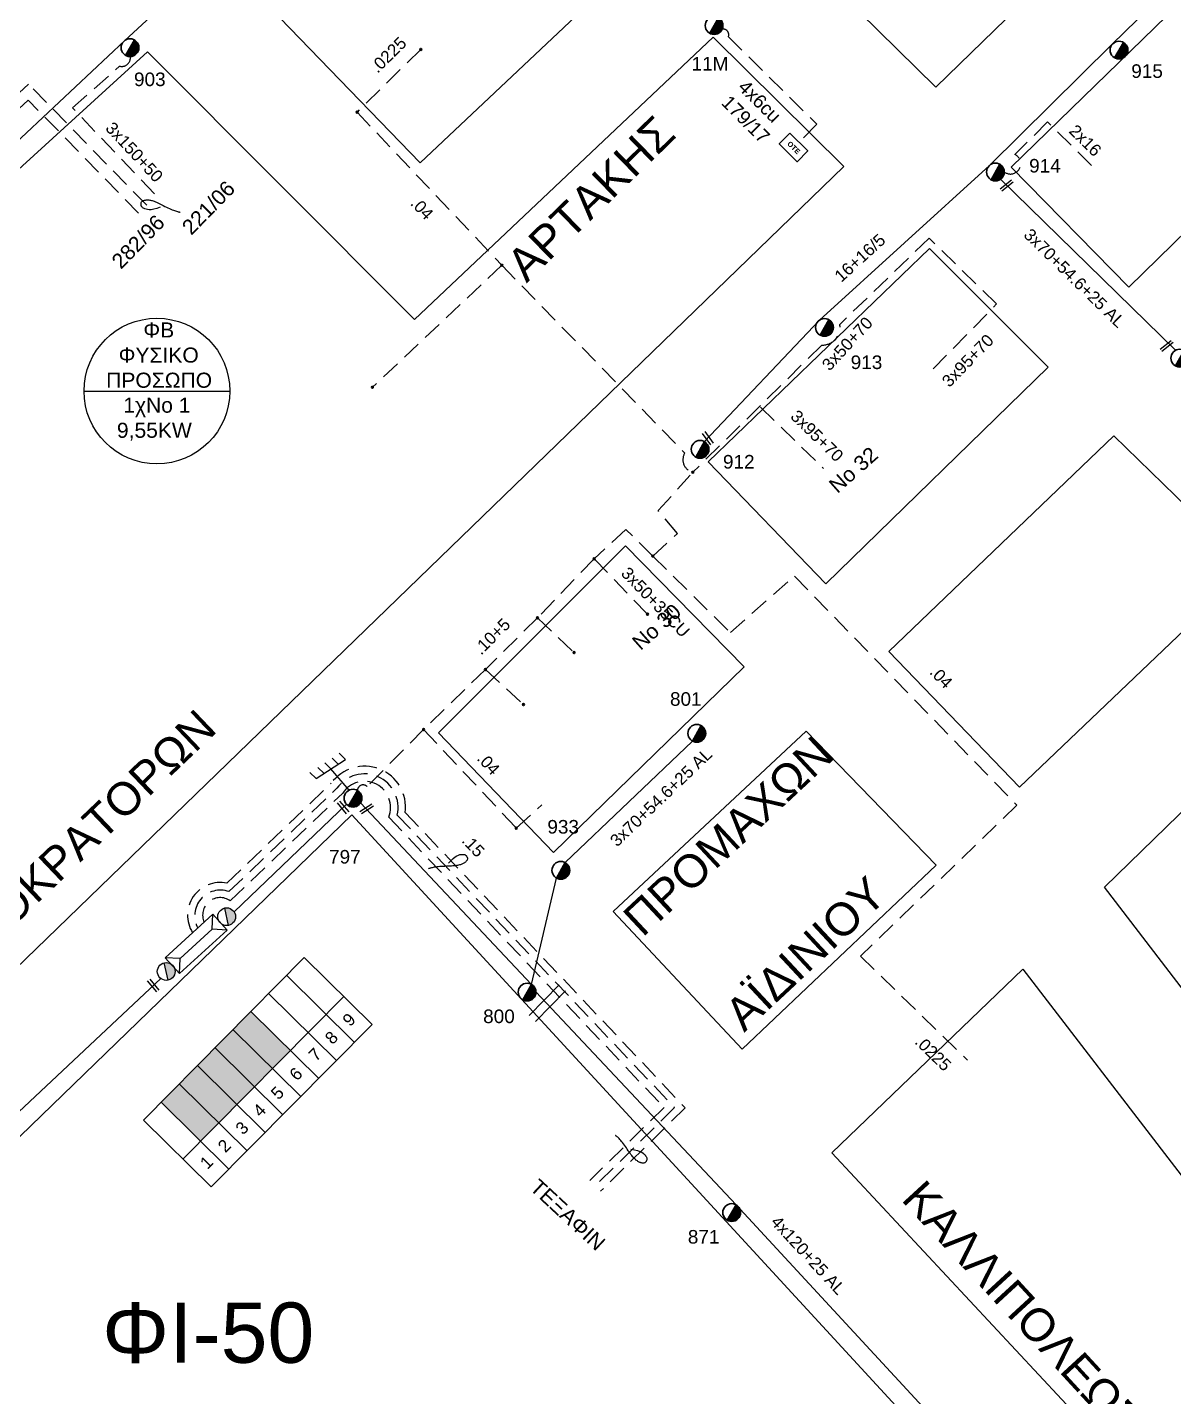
# Model space of a CAD drawing. Header units: millimetres. Extents: x 1421 to 7547, y 822 to 1863.
# Drawn here: x 6690.6 to 6842.7, y 1543.9 to 1725.6 of the extents above; entities that cross this region are included whole.
import ezdxf
from ezdxf.enums import TextEntityAlignment as Align

# ---------------------------------------------------------------- set-up
doc = ezdxf.new("R2010")
doc.units = ezdxf.units.MM
doc.linetypes.add('DASHED', pattern=[19.05, 12.7, -6.35])
doc.layers.get('0').update_dxf_attribs({"lineweight": 30})
for name, color, linetype, lineweight in [('16+16_5', 7, 'Continuous', 30), ('2x16', 7, 'Continuous', 30), ('3x50+70', 7, 'Continuous', 30), ('3x95+70', 7, 'DASHED', 30), ('4x50+16_5', 7, 'Continuous', 30), ('Pillar OTE', 7, 'Continuous', 30), ('TEXT_ΚΑΛΩΔΙΩΝ', 7, 'Continuous', 30), ('Άγνωστα', 7, 'Continuous', 30), ('Άγνωστο Υπόγειο Καλώδιο', 7, 'DASHED', 30), ('Καλωδια Χ.Τ. 3x50+35', 7, 'Continuous', 30), ('Καλώδια ΧΤ   3x150+50CU', 7, 'DASHED', 30), ('Μηχανική τομή', 7, 'Continuous', 30), ('Στύλος ΦΜ', 7, 'Continuous', 30), ('Στύλος ΦΜ @ 1', 7, 'Continuous', 30), ('Συνδέσεις', 7, 'Continuous', 30), ('Συνεστραμμένα ΧΤ   3x70+54.6+25 AL', 7, 'SYN_LINE', 30), ('Συνεστραμμένα ΧΤ  4x120+25 AL', 7, 'SYN_LINE', 30), ('Τομή', 7, 'Continuous', 30), ('Υποσταθμός εναέριος 2 στύλων', 7, 'Continuous', 30), ('Υποσταθμός πόλεως', 7, 'Continuous', 30), ('Υπόβαθρο ΔΕΗ', 7, 'Continuous', 30), ('Υπόγεια Καλώδια Δικτύου ΧΤ   .04', 7, 'DASHED', 30), ('Υπόγεια Καλώδια Δικτύου ΧΤ   .10', 7, 'DASHED', 30), ('Υπόγεια Καλώδια Δικτύου ΧΤ   .15', 7, 'DASHED', 30), ('Υπόγεια Καλώδια Δικτύου ΧΤ  .0225', 7, 'DASHED', 30), ('Υπόγεια Καλώδια Δικτύου ΧΤ  4x6', 7, 'DASHED', 30)]:
    doc.layers.add(name, color=color, linetype=linetype, lineweight=lineweight)
doc.layers.add('Υπόγεια καλώδια Παροχών ΧΤ   4x50AL', color=7, linetype='DASHED')
doc.styles.add('arial', font='arial.ttf')
doc.styles.get("Standard").update_dxf_attribs({"font": 'arial.ttf'})
doc.linetypes.add('SYN_LINE', pattern='A,0.5,-0.0001,["/\\/\\/\\/",Standard,S=0.1,R=0,X=0,Y=-0.05],-0.25', length=0.7501)

# ---------------------------------------------------------------- blocks, each defined once
blk = doc.blocks.new('ΥΠΟΣΤΑΘΜΟΣ ΕΝΑΕΡΙΟΣ ΕΠΙ 2 ΣΤΥΛΩΝ')
at = {"layer": 'Υποσταθμός εναέριος 2 στύλων', "linetype": 'Continuous', "lineweight": -3}
for points in [[(-11.97, -2.11, 0.574793), (-8.45, -0.07, 0.268822), (-9.64, 1.98)], [(9.68, -2.15, 0.574793), (13.19, -0.1, 0.268822), (12.01, 1.95)]]:
    blk.add_hatch(color=256, dxfattribs=at).paths.add_polyline_path(points)
for p, q in [((-11.97, -2.11), (-9.64, 1.98)), ((9.68, -2.15), (12.01, 1.95))]:
    blk.add_line(p, q, dxfattribs=at)
for centre in [(-10.81, -0.07), (10.84, -0.1)]:
    blk.add_circle(centre, 2.36, dxfattribs=at)
at = {"layer": 'Υποσταθμός πόλεως', "linetype": 'Continuous', "lineweight": -3, "ltscale": 40}
blk.add_lwpolyline([(-8.57, 2.82), (8.57, 2.82), (8.57, -2.82), (-8.57, -2.82)], close=True, dxfattribs=at)
for points in [[(-5.75, 0), (-8.57, 2.82)], [(-8.57, -2.82), (-5.75, 0)], [(-5.75, 0), (5.75, 0)], [(5.75, 0), (8.57, 2.82)], [(8.57, -2.82), (5.75, 0)]]:
    blk.add_lwpolyline(points, dxfattribs=at)
at = {"layer": 'Υποσταθμός εναέριος 2 στύλων', "ltscale": 40, "flags": 1}
for tag, p in [('ΜΕΤΑΣΧΗΜΑΤΙΣΜΟΣ', (14.09, 2.51)), ('ΙΣΧΥΣ', (14.07, -0.28)), ('ΑΡΙΘΜΟΣ', (14.19, -3))]:
    blk.add_attdef(tag, p, '', height=1.8, dxfattribs=at)
blk = doc.blocks.new('ΥΠΑΡΧΩΝ ΤΣΙΜΕΝΤΕΝΙΟΣ ΣΤΥΛΟΣ')
at = {"layer": 'Στύλος ΦΜ'}
blk.add_hatch(color=7, dxfattribs=at).paths.add_polyline_path([(-1.29, -2.28, 0.574793), (2.62, 0, 0.268822), (1.3, 2.27)])
at = {"layer": 'Στύλος ΦΜ', "color": 7}
blk.add_line((-1.29, -2.28), (1.3, 2.27), dxfattribs=at)
blk.add_circle((0, 0), 2.62, dxfattribs=at)
at = {"layer": 'Στύλος ΦΜ', "flags": 4}
for tag, p in [('ΑΡΙΘΜΟΣ', (-4.68, 8.05)), ('ΤΥΠΟΣ', (-4.91, 3.03))]:
    blk.add_attdef(tag, p, '', height=4, dxfattribs=at)
blk = doc.blocks.new('A$C4BA07827')
at = {"lineweight": -3}
for p, q in [((0, 4.84), (2.52, 2.11)), ((4.43, 3.45), (0.61, 0.78)), ((2.52, 2.11), (3.36, 1.34)), ((3.41, 2.74), (4.26, 1.96)), ((4.43, 3.45), (5.28, 2.68)), ((0.61, 0.78), (1.46, 0)), ((1.55, 1.43), (2.39, 0.66))]:
    blk.add_line(p, q, dxfattribs=at)
blk = doc.blocks.new('ΜΗΧΑΝΙΚΗ ΤΟΜΗ')
at = {"layer": 'Μηχανική τομή', "lineweight": -3, "ltscale": 40}
for p, q in [((-3.78, 1.15), (3.8, 1.15)), ((3.8, -0.4), (-3.78, -0.4))]:
    blk.add_line(p, q, dxfattribs=at)
blk = doc.blocks.new('_ΣΥΝΔΕΣΗ')
at = {"layer": 'Συνδέσεις', "linetype": 'SYN_LINE', "ltscale": 40}
blk.add_hatch(color=256, dxfattribs=at).paths.add_polyline_path([(0.5, -0.01, 1), (-0.5, -0.01, 1)])
at = {"layer": 'Συνδέσεις'}
blk.add_circle((0, -0.01), 0.5, dxfattribs=at)
blk = doc.blocks.new('ΤΟΜΗ')
at = {"layer": 'Τομή', "lineweight": -3, "ltscale": 40}
for p, q in [((-11.37, 1.1), (11.37, 1.1)), ((11.37, -3.57), (-11.37, -3.57))]:
    blk.add_line(p, q, dxfattribs=at)
blk = doc.blocks.new('PILLAR ΟΤΕ')
at = {"layer": 'Pillar OTE', "ltscale": 40}
blk.add_lwpolyline([(-3.31, 2.02), (3.39, 2.02), (3.39, -1.99), (-3.31, -1.99)], close=True, dxfattribs=at)
at = {"layer": 'Pillar OTE', "insert": (-1.81, 0.71), "char_height": 1.3575, "width": 109.961, "attachment_point": 1}
blk.add_mtext('{\\fArial|b1|i0|c161|p34;OTE}', dxfattribs=at)

msp = doc.modelspace()

# ---------------------------------------------------------------- hatches: boundary and pattern name
at = {"layer": 'Καλώδια ΧΤ   3x150+50CU', "linetype": 'DASHED', "lineweight": -3, "ltscale": 0.2}
h = msp.add_hatch(color=6, dxfattribs=at)
h.dxf.hatch_style = 1
h.paths.add_polyline_path([(6720.27, 1595.07), (6717.89, 1592.66), (6723.13, 1587.47), (6725.52, 1589.89)])
h = msp.add_hatch(color=85, dxfattribs=at)
h.dxf.hatch_style = 1
h.paths.add_polyline_path([(6723.13, 1587.47), (6717.89, 1592.66), (6715.5, 1590.25), (6720.75, 1585.07)])
h = msp.add_hatch(color=2, dxfattribs=at)
h.dxf.hatch_style = 1
h.paths.add_polyline_path([(6715.5, 1590.25), (6713.19, 1587.9), (6718.43, 1582.72), (6720.75, 1585.07)])
h = msp.add_hatch(color=5, dxfattribs=at)
h.dxf.hatch_style = 1
h.paths.add_polyline_path([(6716.01, 1580.28), (6718.43, 1582.72), (6713.19, 1587.9), (6710.77, 1585.45)])
h = msp.add_hatch(color=30, dxfattribs=at)
h.dxf.hatch_style = 1
h.paths.add_polyline_path([(6713.59, 1577.83), (6716.01, 1580.28), (6710.77, 1585.45), (6708.35, 1583.01)])

# ---------------------------------------------------------------- linework, layer by layer
at = {"lineweight": -3, "ltscale": 0.2}
msp.add_line((6698.13, 1677.38), (6717.47, 1677.38), dxfattribs=at)
msp.add_circle((6707.8, 1677.38), 9.67, dxfattribs=at)
at = {"layer": '16+16_5', "color": 7, "lineweight": -3, "ltscale": 0.2}
msp.add_lwpolyline([(6917.81, 1803.97), (6896.98, 1784.06), (6874.84, 1762.71), (6852.9, 1741.32), (6834.53, 1723.35), (6818.28, 1707.33), (6795.72, 1686.8), (6780.46, 1670.67)], dxfattribs=at)
at = {"layer": '2x16', "color": 85, "linetype": 'DASHED', "lineweight": -3, "ltscale": 0.2}
msp.add_lwpolyline([(6831.82, 1707.33), (6825.99, 1713.09), (6821.66, 1708.77, -1.098974), (6820.23, 1706.46, -33.143707)], format="xyb", dxfattribs=at)
at = {"layer": '3x50+70', "color": 30, "linetype": 'DASHED', "lineweight": -3, "ltscale": 0.2}
msp.add_lwpolyline([(6819.21, 1688.94), (6810.26, 1697.66), (6798.41, 1686.23, -0.476972), (6796.02, 1683.48), (6778.9, 1666.6)], format="xyb", dxfattribs=at)
at = {"layer": '3x95+70', "color": 30, "lineweight": -3, "ltscale": 0.2}
for points in [[(6810.82, 1680.32), (6819.21, 1688.94)], [(6787.9, 1675.26), (6796.24, 1667.12)]]:
    msp.add_lwpolyline(points, dxfattribs=at)
at = {"layer": '4x50+16_5', "color": 5, "lineweight": -3, "ltscale": 0.2}
msp.add_lwpolyline([(6575.89, 1608), (6594.38, 1622.7), (6632.72, 1658.71), (6657.28, 1681.4), (6683.94, 1705.56), (6703.48, 1723.85), (6727.24, 1745.86), (6744.99, 1761.74)], dxfattribs=at)
at = {"layer": 'Pillar OTE', "lineweight": -3, "ltscale": 40}
for points in [[(6715, 1571.76), (6706.01, 1580.64), (6727.33, 1602.22), (6736.34, 1593.31), (6715, 1571.76)], [(6734.01, 1590.95), (6725, 1599.85)], [(6731.62, 1588.55), (6722.62, 1597.44)], [(6711.25, 1575.47), (6732.59, 1597.03)], [(6729.28, 1586.17), (6720.27, 1595.07)], [(6726.89, 1583.76), (6717.89, 1592.66)], [(6724.5, 1581.35), (6715.5, 1590.25)], [(6722.18, 1579.01), (6713.19, 1587.9)], [(6719.76, 1576.57), (6710.77, 1585.45)], [(6717.34, 1574.12), (6708.35, 1583.01)]]:
    msp.add_lwpolyline(points, dxfattribs=at)
at = {"layer": 'Άγνωστα', "lineweight": -3}
for points in [[(6708.23, 1701.78), (6707.77, 1701.61), (6707.38, 1701.51), (6707.05, 1701.45), (6706.77, 1701.44), (6706.55, 1701.46), (6706.36, 1701.5), (6706.21, 1701.55), (6706.09, 1701.61), (6705.99, 1701.67), (6705.92, 1701.72), (6705.85, 1701.77), (6705.8, 1701.81), (6705.77, 1701.86), (6705.74, 1701.91), (6705.72, 1701.96), (6705.71, 1702.01), (6705.7, 1702.06), (6705.69, 1702.12), (6705.69, 1702.18), (6705.69, 1702.25), (6705.7, 1702.31), (6705.71, 1702.37), (6705.73, 1702.42), (6705.76, 1702.47), (6705.79, 1702.52), (6705.83, 1702.56), (6705.88, 1702.6), (6705.93, 1702.63), (6705.99, 1702.65), (6706.06, 1702.68), (6706.13, 1702.7), (6706.2, 1702.71), (6706.28, 1702.73), (6706.36, 1702.74), (6706.45, 1702.74), (6706.54, 1702.75), (6706.64, 1702.74), (6706.74, 1702.74), (6706.85, 1702.72), (6706.96, 1702.71), (6707.07, 1702.68), (6707.19, 1702.65), (6707.32, 1702.61), (6707.45, 1702.56), (6707.59, 1702.51), (6707.74, 1702.44), (6707.9, 1702.37), (6708.08, 1702.29), (6708.26, 1702.2), (6708.45, 1702.1), (6708.65, 1702), (6708.85, 1701.89), (6709.06, 1701.79), (6709.26, 1701.69), (6709.45, 1701.6), (6709.64, 1701.51), (6709.82, 1701.44), (6709.99, 1701.38), (6710.14, 1701.32), (6710.28, 1701.28), (6710.41, 1701.24), (6710.52, 1701.21), (6710.62, 1701.18), (6710.7, 1701.16), (6710.77, 1701.15), (6710.81, 1701.14), (6710.85, 1701.13), (6710.87, 1701.12), (6710.89, 1701.12), (6710.9, 1701.12), (6710.9, 1701.12), (6710.9, 1701.12), (6710.9, 1701.12), (6710.9, 1701.12), (6710.9, 1701.12), (6710.9, 1701.12), (6710.9, 1701.12), (6710.9, 1701.12), (6710.9, 1701.12), (6710.9, 1701.12)], [(6746.5, 1614.71), (6746.83, 1615.08), (6747.12, 1615.36), (6747.38, 1615.57), (6747.61, 1615.72), (6747.82, 1615.81), (6748, 1615.86), (6748.16, 1615.89), (6748.29, 1615.89), (6748.41, 1615.89), (6748.5, 1615.89), (6748.58, 1615.88), (6748.64, 1615.86), (6748.7, 1615.83), (6748.74, 1615.81), (6748.78, 1615.77), (6748.82, 1615.73), (6748.86, 1615.69), (6748.89, 1615.64), (6748.92, 1615.59), (6748.95, 1615.53), (6748.97, 1615.48), (6748.99, 1615.42), (6749, 1615.36), (6749, 1615.3), (6749, 1615.25), (6748.98, 1615.19), (6748.96, 1615.14), (6748.92, 1615.08), (6748.89, 1615.03), (6748.84, 1614.98), (6748.79, 1614.93), (6748.73, 1614.88), (6748.67, 1614.83), (6748.6, 1614.78), (6748.53, 1614.73), (6748.45, 1614.68), (6748.36, 1614.64), (6748.27, 1614.6), (6748.17, 1614.56), (6748.07, 1614.52), (6747.95, 1614.49), (6747.83, 1614.46), (6747.7, 1614.43), (6747.56, 1614.41), (6747.41, 1614.39), (6747.25, 1614.37), (6747.07, 1614.36), (6746.88, 1614.34), (6746.68, 1614.33), (6746.46, 1614.33), (6746.24, 1614.32), (6746.01, 1614.31), (6745.79, 1614.3), (6745.56, 1614.29), (6745.35, 1614.28), (6745.14, 1614.26), (6744.95, 1614.24), (6744.77, 1614.22), (6744.61, 1614.19), (6744.46, 1614.16), (6744.33, 1614.13), (6744.22, 1614.1), (6744.12, 1614.08), (6744.04, 1614.06), (6743.98, 1614.04), (6743.93, 1614.03), (6743.9, 1614.02), (6743.87, 1614.01), (6743.86, 1614.01), (6743.85, 1614), (6743.85, 1614), (6743.85, 1614), (6743.85, 1614), (6743.84, 1614), (6743.84, 1614), (6743.84, 1614), (6743.84, 1614), (6743.84, 1614), (6743.84, 1614), (6743.84, 1614)], [(6770.69, 1576.76), (6771.17, 1576.69), (6771.57, 1576.6), (6771.89, 1576.49), (6772.14, 1576.37), (6772.33, 1576.25), (6772.47, 1576.12), (6772.57, 1576.01), (6772.65, 1575.9), (6772.71, 1575.8), (6772.76, 1575.72), (6772.79, 1575.65), (6772.81, 1575.58), (6772.82, 1575.52), (6772.82, 1575.47), (6772.82, 1575.42), (6772.8, 1575.37), (6772.79, 1575.31), (6772.76, 1575.26), (6772.74, 1575.2), (6772.71, 1575.15), (6772.67, 1575.1), (6772.63, 1575.05), (6772.59, 1575.01), (6772.54, 1574.98), (6772.49, 1574.95), (6772.43, 1574.94), (6772.37, 1574.93), (6772.31, 1574.93), (6772.25, 1574.93), (6772.18, 1574.94), (6772.11, 1574.96), (6772.03, 1574.98), (6771.96, 1575), (6771.88, 1575.03), (6771.8, 1575.07), (6771.72, 1575.11), (6771.63, 1575.16), (6771.55, 1575.21), (6771.46, 1575.27), (6771.37, 1575.34), (6771.29, 1575.42), (6771.2, 1575.5), (6771.1, 1575.6), (6771.01, 1575.7), (6770.91, 1575.82), (6770.81, 1575.95), (6770.7, 1576.09), (6770.59, 1576.24), (6770.47, 1576.41), (6770.34, 1576.58), (6770.22, 1576.77), (6770.09, 1576.95), (6769.96, 1577.14), (6769.83, 1577.32), (6769.7, 1577.5), (6769.57, 1577.66), (6769.45, 1577.81), (6769.34, 1577.95), (6769.22, 1578.07), (6769.12, 1578.18), (6769.03, 1578.27), (6768.94, 1578.35), (6768.87, 1578.42), (6768.81, 1578.47), (6768.76, 1578.52), (6768.72, 1578.55), (6768.69, 1578.57), (6768.68, 1578.59), (6768.66, 1578.6), (6768.66, 1578.61), (6768.66, 1578.61), (6768.65, 1578.61), (6768.65, 1578.61), (6768.65, 1578.61), (6768.65, 1578.61), (6768.65, 1578.61), (6768.65, 1578.61), (6768.65, 1578.61), (6768.65, 1578.61), (6768.65, 1578.61)]]:
    msp.add_lwpolyline(points, dxfattribs=at)
at = {"layer": 'Άγνωστο Υπόγειο Καλώδιο', "color": 30, "lineweight": -3, "ltscale": 0.2}
msp.add_lwpolyline([(6753.58, 1694.07), (6736.39, 1677.88)], dxfattribs=at)
at = {"layer": 'Καλωδια Χ.Τ. 3x50+35', "color": 30, "linetype": 'DASHED', "lineweight": -3, "ltscale": 0.2}
for points in [[(6765.81, 1655.12), (6772.9, 1647.77)], [(6758.3, 1647.29), (6763.15, 1642.68)], [(6751.38, 1640.44), (6756.44, 1635.77)]]:
    msp.add_lwpolyline(points, dxfattribs=at)
at = {"layer": 'Καλώδια ΧΤ   3x150+50CU', "color": 5, "lineweight": -3, "ltscale": 0.2}
msp.add_lwpolyline([(6707.46, 1703.56), (6696.6, 1714.97), (6702.85, 1720.49, 0.536296), (6704.27, 1721.77, -2.760405)], format="xyb", dxfattribs=at)
at = {"layer": 'Καλώδια ΧΤ   3x150+50CU', "color": 2, "lineweight": -3, "ltscale": 0.2}
msp.add_lwpolyline([(6706.44, 1702.05), (6690.77, 1718.11), (6616.95, 1649.49), (6611.71, 1646.69), (6579.14, 1617.35), (6568.91, 1612.87, 0.640802), (6569.1, 1603.5, 1.734215)], format="xyb", dxfattribs=at)
at = {"layer": 'Καλώδια ΧΤ   3x150+50CU', "color": 133, "lineweight": -3, "ltscale": 0.2}
msp.add_lwpolyline([(6705.36, 1700.99), (6690.72, 1716), (6617.84, 1648.25), (6612.59, 1645.44), (6579.97, 1616.06), (6569.52, 1611.48, 0.680117), (6570.2, 1604.64, 0.689482)], format="xyb", dxfattribs=at)
at = {"layer": 'Συνεστραμμένα ΧΤ   3x70+54.6+25 AL', "color": 85, "lineweight": -3, "ltscale": 20}
msp.add_lwpolyline([(6819.73, 1705.48), (6842.96, 1682.79)], dxfattribs=at)
at = {"layer": 'Συνεστραμμένα ΧΤ   3x70+54.6+25 AL', "color": 30, "lineweight": -3, "ltscale": 20}
for points in [[(6761.98, 1614.8), (6778.85, 1630.94)], [(6734.82, 1622.74), (6757.5, 1598.65), (6760.82, 1612.75)], [(6718.04, 1608.27), (6732.95, 1622.56)]]:
    msp.add_lwpolyline(points, dxfattribs=at)
at = {"layer": 'Συνεστραμμένα ΧΤ   3x70+54.6+25 AL', "color": 5, "lineweight": -3, "ltscale": 15}
msp.add_lwpolyline([(6708.3, 1599.44), (6682.17, 1574.9), (6655.06, 1548.71), (6631.48, 1524.28), (6620.96, 1530.85)], dxfattribs=at)
at = {"layer": 'Συνεστραμμένα ΧΤ  4x120+25 AL', "color": 10, "lineweight": -3, "ltscale": 20}
msp.add_lwpolyline([(6758.09, 1597.64), (6784.65, 1569.39), (6818.65, 1532.62), (6839.8, 1509.13)], dxfattribs=at)
at = {"layer": 'Υπόβαθρο ΔΕΗ', "lineweight": -3, "ltscale": 0.2}
for points in [[(6840.82, 1843.65), (6904.51, 1812.47), (6904.33, 1808.25), (6811.15, 1717.71), (6757.8, 1770.15), (6840.82, 1843.65)], [(6717.44, 1733.84), (6742.71, 1707.67), (6771.69, 1735.01), (6746.32, 1760.46), (6717.44, 1733.84)], [(6821.17, 1707.1), (6836.76, 1691.15), (6885.61, 1738.95), (6870.42, 1755.02), (6821.17, 1707.1)], [(6596.92, 1622.41), (6706.54, 1722.4), (6741.98, 1686.88), (6781.59, 1724.36), (6798.96, 1707.17), (6652.28, 1565.15), (6596.92, 1622.41)], [(6780.94, 1667.97), (6796.54, 1651.78), (6826.07, 1680.53), (6810.3, 1696.28), (6780.94, 1667.97)], [(6804.94, 1642.8), (6822.24, 1624.83), (6852.76, 1653.94), (6834.78, 1671.46), (6804.94, 1642.8)], [(6760.41, 1616.14), (6785.72, 1640.78), (6769.99, 1656.84), (6745.18, 1632.02), (6760.41, 1616.14)], [(6833.54, 1611.54), (6863.1, 1640.3), (6906.47, 1596.56), (6874.08, 1558.63), (6833.54, 1611.54)], [(6785.48, 1590.05), (6768.34, 1608.3), (6793.95, 1632.27), (6811.21, 1614.47), (6785.48, 1590.05)], [(6808.03, 1510.17), (6825.33, 1521.59), (6733.67, 1621.16), (6634.24, 1524.84)], [(6797.37, 1576.31), (6822.72, 1600.65), (6862.94, 1548.28), (6840.09, 1530.45), (6797.37, 1576.31)]]:
    msp.add_lwpolyline(points, dxfattribs=at)
at = {"layer": 'Υπόγεια Καλώδια Δικτύου ΧΤ   .04', "color": 30, "lineweight": -3, "ltscale": 0.2}
for points in [[(6734.36, 1714.4), (6753.58, 1694.07)], [(6773.61, 1655.49), (6783.89, 1645.33), (6792.41, 1652.83), (6821.92, 1622.41), (6801.15, 1602.38)], [(6743.19, 1632.47), (6755.49, 1619.37)], [(6755.49, 1619.37), (6758.88, 1622.49)]]:
    msp.add_lwpolyline(points, dxfattribs=at)
for points in [[(6753.58, 1694.07), (6777.83, 1669.15, -2.534197)], [(6773.61, 1655.49), (6776.87, 1658.49), (6774.33, 1661.51), (6778.9, 1666.6, -0.496223), (6777.83, 1669.15, 1.759572)]]:
    msp.add_lwpolyline(points, format="xyb", dxfattribs=at)
at = {"layer": 'Υπόγεια Καλώδια Δικτύου ΧΤ   .10', "color": 30, "lineweight": -3, "ltscale": 0.2}
msp.add_lwpolyline([(6773.61, 1655.49), (6770.01, 1659.03), (6765.81, 1655.12), (6758.3, 1647.29), (6751.38, 1640.44), (6743.19, 1632.47), (6735.7, 1624.89, 0.65986), (6734.4, 1624.38, -0.441703)], format="xyb", dxfattribs=at)
at = {"layer": 'Υπόγεια Καλώδια Δικτύου ΧΤ   .15', "color": 2, "lineweight": -3, "ltscale": 0.2}
msp.add_lwpolyline([(6712.54, 1605.5, -0.664505), (6717.08, 1612.07), (6730.92, 1625.33, -0.777751), (6740.76, 1621.44), (6777.89, 1582.27), (6766.66, 1571.2)], format="xyb", dxfattribs=at)
at = {"layer": 'Υπόγεια Καλώδια Δικτύου ΧΤ   .15', "color": 85, "lineweight": -3, "ltscale": 0.2}
msp.add_lwpolyline([(6713.23, 1606.12, -0.690733), (6717.36, 1610.95), (6731.68, 1624.67, -0.827824), (6739.68, 1621.11), (6776.49, 1582.29), (6765.96, 1571.91)], format="xyb", dxfattribs=at)
at = {"layer": 'Υπόγεια Καλώδια Δικτύου ΧΤ   .15', "color": 6, "lineweight": -3, "ltscale": 0.2}
msp.add_lwpolyline([(6714.07, 1606.89, -0.765116), (6717.53, 1609.73), (6732.45, 1624.02, -0.905054), (6738.56, 1620.85), (6775.09, 1582.31), (6765.26, 1572.63)], format="xyb", dxfattribs=at)
at = {"layer": 'Υπόγεια Καλώδια Δικτύου ΧΤ  .0225', "color": 30, "lineweight": -3, "ltscale": 0.2}
for points in [[(6742.8, 1722.71), (6734.36, 1714.4)], [(6801.15, 1602.38), (6815.35, 1588.59)]]:
    msp.add_lwpolyline(points, dxfattribs=at)
at = {"layer": 'Υπόγεια Καλώδια Δικτύου ΧΤ  4x6', "color": 5, "linetype": 'DASHED', "lineweight": -2, "ltscale": 0.2}
msp.add_lwpolyline([(6782.81, 1725.39, -0.595945), (6783.63, 1724.4), (6795.37, 1712.78), (6793.04, 1710.44)], format="xyb", dxfattribs=at)

# ---------------------------------------------------------------- block references
at = {"layer": 'Pillar OTE', "xscale": 0.5, "yscale": 0.5, "zscale": 0.5, "rotation": 315.3058572359973}
msp.add_blockref('PILLAR ΟΤΕ', (6792.25, 1709.72), dxfattribs=at)
at = {"layer": 'Μηχανική τομή', "lineweight": -3, "xscale": 0.2499999999999188, "yscale": 0.2499999999999188, "zscale": 0.2499999999999188}
for p, rotation in [((6820.5, 1704.73), 218.530988406578), ((6841.72, 1683.44), 218.530988406578), ((6780.83, 1671.06), 305.8018856038), ((6732.44, 1622.07), 310.2480718491956), ((6735.69, 1621.86), 32.80802953707578), ((6707.39, 1598.55), 129.8097773065277)]:
    msp.add_blockref('ΜΗΧΑΝΙΚΗ ΤΟΜΗ', p, dxfattribs=dict(at, rotation=rotation))
at = {"layer": 'Στύλος ΦΜ @ 1', "lineweight": -3, "ltscale": 40}
ref = msp.add_blockref('ΥΠΑΡΧΩΝ ΤΣΙΜΕΝΤΕΝΙΟΣ ΣΤΥΛΟΣ', (6781.73, 1725.88), dxfattribs=dict(at, xscale=0.4499999999998181, yscale=0.4499999999998181, zscale=0.4499999999998181))
ref.add_attrib('ΤΥΠΟΣ', '11Μ', (6778.74, 1719.91), dxfattribs={"layer": 'Στύλος ΦΜ', "height": 1.8, "flags": 4})
ref = msp.add_blockref('ΥΠΑΡΧΩΝ ΤΣΙΜΕΝΤΕΝΙΟΣ ΣΤΥΛΟΣ', (6704.23, 1722.95), dxfattribs=dict(at, xscale=0.4499999999998181, yscale=0.4499999999998181, zscale=0.4499999999998181))
ref.add_attrib('ΤΥΠΟΣ', '903', (6704.76, 1717.85), dxfattribs={"layer": 'Στύλος ΦΜ', "height": 1.8, "flags": 4})
ref = msp.add_blockref('ΥΠΑΡΧΩΝ ΤΣΙΜΕΝΤΕΝΙΟΣ ΣΤΥΛΟΣ', (6835.46, 1722.63), dxfattribs=dict(at, xscale=0.4499999999998181, yscale=0.4499999999998181, zscale=0.4499999999998181))
ref.add_attrib('ΤΥΠΟΣ', '915', (6837.09, 1718.94), dxfattribs={"layer": 'Στύλος ΦΜ', "height": 1.8, "flags": 4})
ref = msp.add_blockref('ΥΠΑΡΧΩΝ ΤΣΙΜΕΝΤΕΝΙΟΣ ΣΤΥΛΟΣ', (6819.06, 1706.45), dxfattribs=dict(at, xscale=0.4499999999998181, yscale=0.4499999999998181, zscale=0.4499999999998181))
ref.add_attrib('ΤΥΠΟΣ', '914', (6823.54, 1706.38), dxfattribs={"layer": 'Στύλος ΦΜ', "height": 1.8, "flags": 4})
ref = msp.add_blockref('ΥΠΑΡΧΩΝ ΤΣΙΜΕΝΤΕΝΙΟΣ ΣΤΥΛΟΣ', (6796.38, 1685.83), dxfattribs=dict(at, xscale=0.4499999999998181, yscale=0.4499999999998181, zscale=0.4499999999998181))
ref.add_attrib('ΤΥΠΟΣ', '913', (6799.86, 1680.3), dxfattribs={"layer": 'Στύλος ΦΜ', "height": 1.8, "flags": 4})
ref = msp.add_blockref('ΥΠΑΡΧΩΝ ΤΣΙΜΕΝΤΕΝΙΟΣ ΣΤΥΛΟΣ', (6843.52, 1681.75), dxfattribs=dict(at, xscale=0.4499999999998181, yscale=0.4499999999998181, zscale=0.4499999999998181))
ref.add_attrib('ΤΥΠΟΣ', '885', (6847.38, 1681.51), dxfattribs={"layer": 'Στύλος ΦΜ', "height": 1.8, "flags": 4})
ref = msp.add_blockref('ΥΠΑΡΧΩΝ ΤΣΙΜΕΝΤΕΝΙΟΣ ΣΤΥΛΟΣ', (6779.87, 1669.65), dxfattribs=dict(at, xscale=0.4499999999998181, yscale=0.4499999999998181, zscale=0.4499999999998181))
ref.add_attrib('ΤΥΠΟΣ', '912', (6782.91, 1667.1), dxfattribs={"layer": 'Στύλος ΦΜ', "height": 1.8, "flags": 4})
ref = msp.add_blockref('ΥΠΑΡΧΩΝ ΤΣΙΜΕΝΤΕΝΙΟΣ ΣΤΥΛΟΣ', (6779.44, 1631.96), dxfattribs=dict(at, xscale=0.4499999999998181, yscale=0.4499999999998181, zscale=0.4499999999998181))
ref.add_attrib('ΤΥΠΟΣ', '801', (6775.88, 1635.62), dxfattribs={"layer": 'Στύλος ΦΜ', "height": 1.8, "flags": 4})
ref = msp.add_blockref('ΥΠΑΡΧΩΝ ΤΣΙΜΕΝΤΕΝΙΟΣ ΣΤΥΛΟΣ', (6733.82, 1623.36), dxfattribs=dict(at, xscale=0.4499999999998181, yscale=0.4499999999998181, zscale=0.4499999999998181))
ref.add_attrib('ΤΥΠΟΣ', '797', (6730.64, 1614.68), dxfattribs={"layer": 'Στύλος ΦΜ', "height": 1.8, "flags": 4})
ref = msp.add_blockref('ΥΠΑΡΧΩΝ ΤΣΙΜΕΝΤΕΝΙΟΣ ΣΤΥΛΟΣ', (6761.4, 1613.78), dxfattribs=dict(at, xscale=0.4499999999998181, yscale=0.4499999999998181, zscale=0.4499999999998181))
ref.add_attrib('ΤΥΠΟΣ', '933', (6759.61, 1618.66), dxfattribs={"layer": 'Στύλος ΦΜ', "height": 1.8, "flags": 4})
ref = msp.add_blockref('ΥΠΑΡΧΩΝ ΤΣΙΜΕΝΤΕΝΙΟΣ ΣΤΥΛΟΣ', (6756.92, 1597.63), dxfattribs=dict(at, xscale=0.4499999999998181, yscale=0.4499999999998181, zscale=0.4499999999998181))
ref.add_attrib('ΤΥΠΟΣ', '800', (6751.09, 1593.51), dxfattribs={"layer": 'Στύλος ΦΜ', "height": 1.8, "flags": 4})
ref = msp.add_blockref('ΥΠΑΡΧΩΝ ΤΣΙΜΕΝΤΕΝΙΟΣ ΣΤΥΛΟΣ', (6784.07, 1568.37), dxfattribs=dict(at, xscale=0.4499999999998181, yscale=0.4499999999998181, zscale=0.4499999999998181))
ref.add_attrib('ΤΥΠΟΣ', '871', (6778.25, 1564.25), dxfattribs={"layer": 'Στύλος ΦΜ', "height": 1.8, "flags": 4})
at = {"layer": 'Συνδέσεις', "lineweight": -3, "xscale": 0.25, "yscale": 0.25, "zscale": 0.25}
for p in [(6742.81, 1722.72), (6734.36, 1714.4), (6753.58, 1694.07), (6736.39, 1677.88), (6778.9, 1666.6), (6773.61, 1655.49), (6765.81, 1655.12), (6758.3, 1647.29), (6772.91, 1647.77), (6763.15, 1642.68), (6751.38, 1640.44), (6756.44, 1635.78), (6743.19, 1632.47), (6755.49, 1619.37)]:
    msp.add_blockref('_ΣΥΝΔΕΣΗ', p, dxfattribs=at)
at = {"layer": 'Τομή', "lineweight": -3, "xscale": 0.2499999999998871, "yscale": 0.2499999999998871, "zscale": 0.2499999999998871, "rotation": 45.89888539574095}
msp.add_blockref('ΤΟΜΗ', (6759.38, 1596.37), dxfattribs=at)
at = {"layer": 'Υποσταθμός εναέριος 2 στύλων', "lineweight": -3, "xscale": 0.4999999999999997, "yscale": 0.4999999999999997, "zscale": 0.4999999999999997, "rotation": 42.24176274736631}
msp.add_blockref('ΥΠΟΣΤΑΘΜΟΣ ΕΝΑΕΡΙΟΣ ΕΠΙ 2 ΣΤΥΛΩΝ', (6713.01, 1604.02), dxfattribs=at)
at = {"layer": 'Υπόβαθρο ΔΕΗ', "lineweight": -3, "ltscale": 0.2, "rotation": 178.3101842977787}
msp.add_blockref('A$C4BA07827', (6733.46, 1629.27), dxfattribs=at)

# ---------------------------------------------------------------- texts
at = {"lineweight": -3, "ltscale": 40, "char_height": 4, "attachment_point": 1, "style": 'arial'}
for s, insert, width, rotation in [('{\\H1.083x;ΑΡΤΑΚΗΣ}', (6753.82, 1694.76), 51.2353, 44.2834), ('{\\H1.083x;BYZANTΙΝΩΝ ΑΥΤΟΚΡΑΤΟΡΩΝ}', (6647.56, 1573.04), 98.1521, 43.6413), ('{\\H1.083x;ΠΡΟΜΑΧΩΝ}', (6769.29, 1607.97), 51.144, 43.0322), ('{\\H1.083x;AΪΔΙΝΙΟΥ}', (6782.77, 1595.37), 51.144, 43.0322), ('{\\H1.083x;ΚΑΛΛΙΠΟΛΕΩΣ}', (6809.63, 1573), 51.144, 312.6289)]:
    msp.add_mtext(s, dxfattribs=dict(at, insert=insert, width=width, rotation=rotation))
at = {"lineweight": -3, "ltscale": 30, "char_height": 1.63, "width": 11.2573, "attachment_point": 1, "rotation": 45.3434}
for s, insert in [('9', (6732.26, 1594.09)), ('8', (6729.93, 1591.71)), ('7', (6727.76, 1589.47)), ('6', (6725.21, 1586.89)), ('5', (6722.76, 1584.37)), ('4', (6720.38, 1582.07)), ('3', (6718.06, 1579.72)), ('2', (6715.72, 1577.36)), ('1', (6713.35, 1575.15))]:
    msp.add_mtext(s, dxfattribs=dict(at, insert=insert))
at = {"layer": 'TEXT_ΚΑΛΩΔΙΩΝ', "lineweight": -3, "ltscale": 0.2}
for s, rotation, p in [('.0225', 44.5506, (6738.51, 1722)), ('3x150+50', 312.9281, (6704.81, 1709.1)), ('2x16', 315.6742, (6831, 1710.64)), ('.04', 313.4003, (6742.99, 1701.63)), ('3x70+54.6+25 AL', 315.6742, (6829.56, 1692.38)), ('16+16/5', 42.3077, (6801.08, 1695.06)), ('3x50+70', 47.3478, (6799.4, 1683.67)), ('3x95+70', 45.7846, (6815.39, 1681.43)), ('3x95+70', 315.7096, (6795.4, 1671.44)), (' 3x50+35CU', 313.9681, (6773.75, 1649.59)), ('.10+5', 44.6655, (6752.26, 1644.83)), ('.04', 314.1268, (6811.87, 1639.43)), ('.04', 313.1937, (6751.8, 1627.94)), ('3x70+54.6+25 AL', 43.7254, (6774.69, 1623.49)), ('.15', 313.4753, (6749.78, 1617.05)), ('.0225', 315.8267, (6810.81, 1589.52)), ('4x120+25 AL', 312.7515, (6794.23, 1562.71))]:
    msp.add_text(s, height=1.6, rotation=rotation, dxfattribs=at).set_placement(p, align=Align.MIDDLE_CENTER)
at = {"layer": 'Υπόβαθρο ΔΕΗ', "lineweight": -3, "char_height": 2, "attachment_point": 1}
for s, insert, rotation in [('221/06', (6710.93, 1699.36), 45.6975), ('282/96', (6701.6, 1694.85), 45.6975), ('Νο 32', (6796.77, 1665.2), 41.6222), ('Νο 30', (6770.65, 1644.37), 41.6222), ('ΤΕΞΑΦΙΝ', (6758.51, 1572.97), 317.1191)]:
    msp.add_mtext_dynamic_manual_height_columns(s, width=17.2548, gutter_width=12.5, heights=[0], dxfattribs=dict(at, insert=insert, rotation=rotation))
at = {"layer": 'Υπόβαθρο ΔΕΗ', "lineweight": -3, "attachment_point": 1}
for s, width, heights, insert, char_height in [('{\\W8.64836; }ΦΒ \\P{\\W4.42067; }ΦΥΣΙΚΟ \\P{\\W2.28183; }ΠΡΟΣΩΠΟ', 17.2548, [9.11], (6699.29, 1686.49), 2), ('{\\W5.8935; }1χΝο 1\\P{\\W4.80739; }9,55KW', 17.2548, [0], (6698.76, 1676.51), 2), ('ΦI-50', 30.8332, [0], (6700.51, 1556.43), 8)]:
    msp.add_mtext_dynamic_manual_height_columns(s, width=width, gutter_width=12.5, heights=heights, dxfattribs=dict(at, insert=insert, char_height=char_height))
at = {"layer": 'Υπόγεια καλώδια Παροχών ΧΤ   4x50AL', "color": 7, "ltscale": 0.2, "char_height": 1.8, "attachment_point": 1, "rotation": 315}
for s, width, insert in [('4x6cu', 1.8, (6786.06, 1718.85)), ('179/17', 10.0238, (6783.86, 1716.79))]:
    msp.add_mtext_dynamic_manual_height_columns(s, width=width, gutter_width=12.5, heights=[0.118], dxfattribs=dict(at, insert=insert))

doc.saveas('drawing.dxf')
